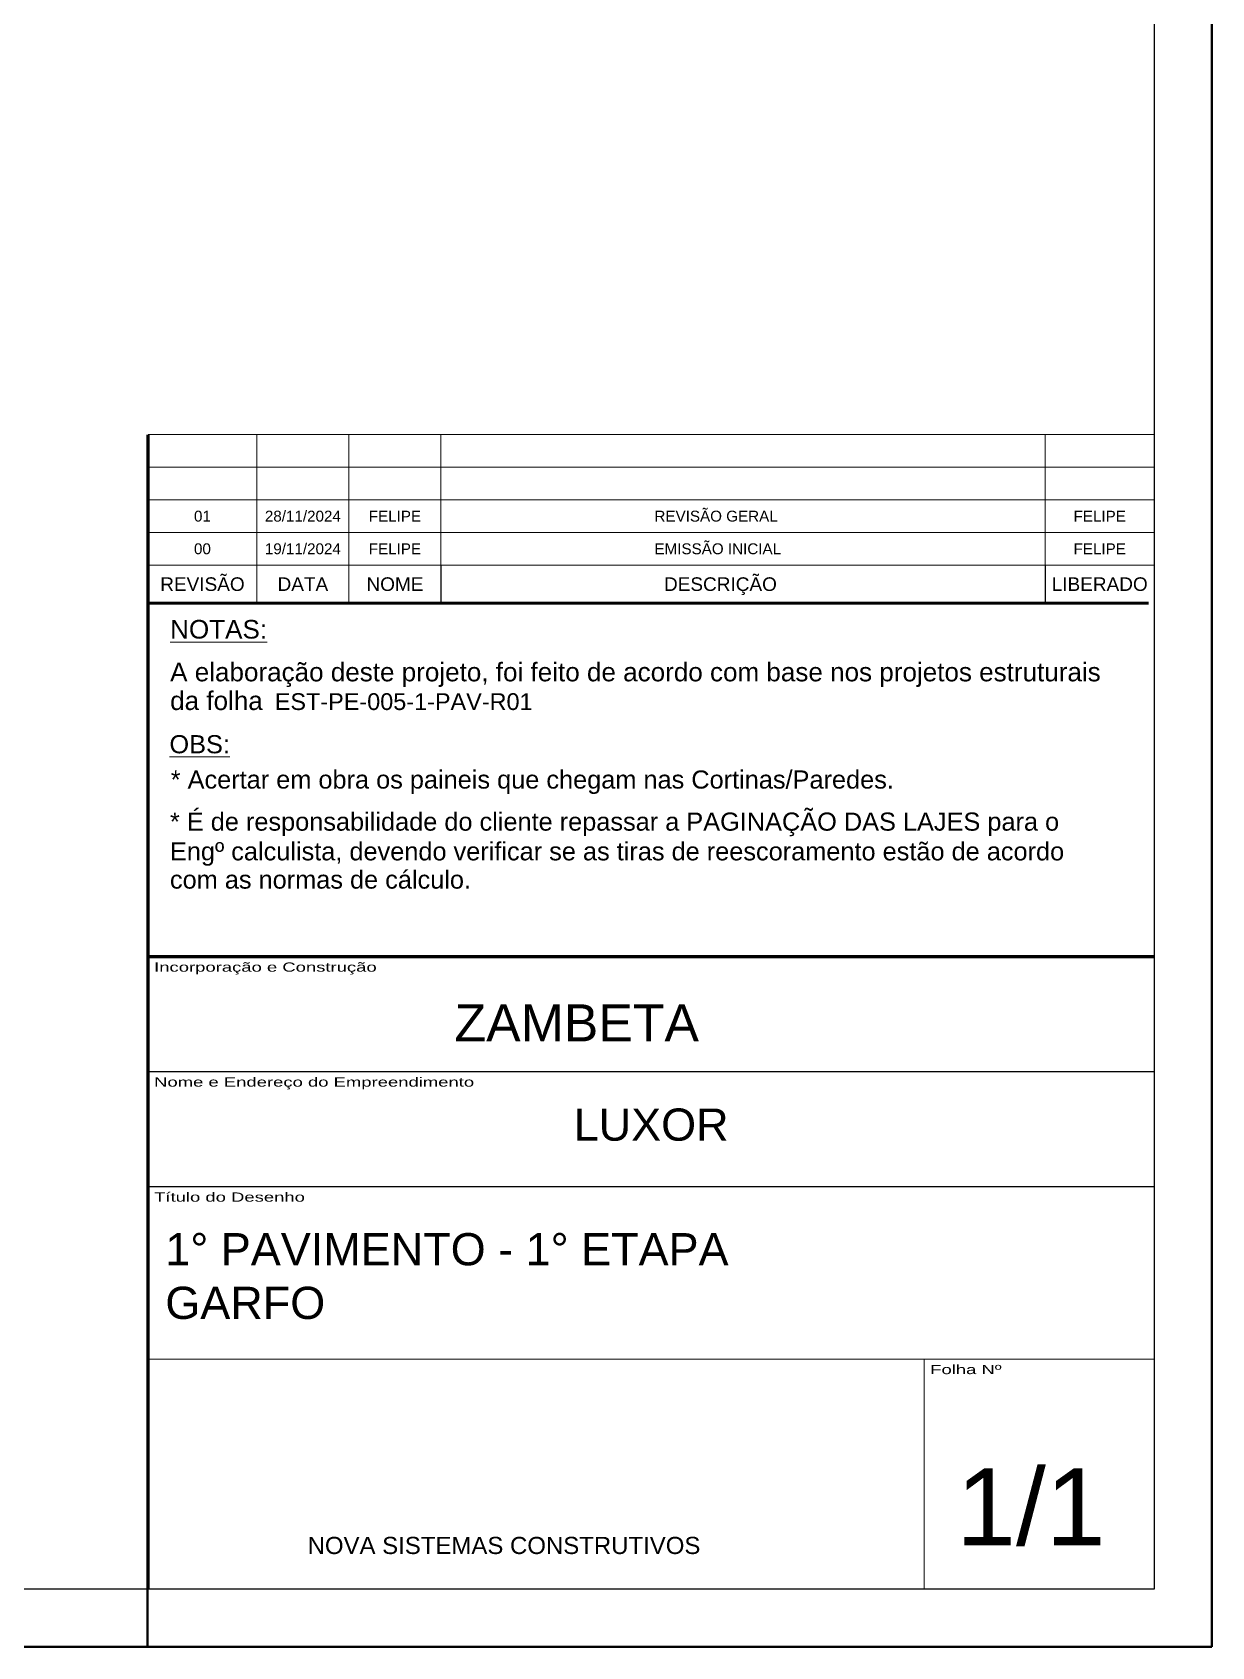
# Model space of a CAD drawing. Extents: x 17311 to 161354, y 153625 to 213544.
# Drawn here: x 22670 to 24320, y 205100 to 207358 of the extents above; entities that cross this region are included whole.
import ezdxf
from ezdxf.enums import TextEntityAlignment as Align

# ---------------------------------------------------------------- set-up
doc = ezdxf.new("R2010")
doc.units = 0
doc.layers.get('0').update_dxf_attribs({"linetype": 'CONTINUOUS'})
for name, color, linetype, lineweight in [('CARIMBO', 7, 'CONTINUOUS', 9), ('FOLHA', 255, 'CONTINUOUS', 40), ('Folhas', 255, 'CONTINUOUS', 9)]:
    doc.layers.add(name, color=color, linetype=linetype, lineweight=lineweight)
doc.styles.add('ARIAL', font='arial.ttf')
doc.styles.add('Tecnologia', font='')
doc.styles.add('VERDANA', font='verdana.ttf', dxfattribs={"oblique": 15})
doc.styles.get('Tecnologia').set_extended_font_data('Forgotten Futurist')

# ---------------------------------------------------------------- blocks, each defined once
blk = doc.blocks.new('Carimbo Laje')
at = {"layer": 'CARIMBO', "color": 30}
for points, const_width in [([(124981.9, 144853.7), (123684.7, 144853.7), (123684.7, 144038.4)], 4.45), ([(123684.7, 144705.5), (124981.9, 144705.5)], 1.48), ([(123684.7, 144557.3), (124981.9, 144557.3)], 1.48), ([(123684.7, 144334.9), (124981.9, 144334.9)], 1.48), ([(124685.4, 144038.4), (124685.4, 144334.9)], 1.48), ([(123684.7, 144038.4), (124981.9, 144038.4)], 1.48)]:
    blk.add_lwpolyline(points, dxfattribs=dict(at, const_width=const_width))
at = {"color": 0, "linetype": 'Continuous', "ltscale": 5, "style": 'ARIAL'}
blk.add_text('NOVA SISTEMAS CONSTRUTIVOS', height=22.118, dxfattribs=at).set_placement((123890.4, 144083.7))
at = {"color": 7, "style": 'ARIAL'}
blk.add_attdef('INCORPORAÇÃO_E_CONTRUÇÃO', text='', height=45.7, dxfattribs=at).set_placement((124364.7, 144777.9), align=Align.MIDDLE_CENTER)
blk.add_attdef('NOME_DA_OBRA', text='', height=41.5, dxfattribs=at).set_placement((124333.3, 144616.6), align=Align.CENTER)
for tag, p in [('PAVIMENTO', (123706.9, 144455.9)), ('TIPO_DE_PROJETO', (123706.9, 144386.8))]:
    blk.add_attdef(tag, p, '', height=41.5, dxfattribs=at)
at = {"color": 7, "style": 'ARIAL', "oblique": 10}
blk.add_attdef('FOLHA_Nº', text='', height=111.2, dxfattribs=at).set_placement((124832.8, 144149.1), align=Align.CENTER)
at = {"layer": 'CARIMBO', "color": 7, "style": 'VERDANA'}
blk.add_attdef('ENDEREÇO', text='', height=14.8, dxfattribs=at).set_placement((124333.3, 144572.1), align=Align.CENTER)
at = {"layer": 'Folhas', "style": 'Tecnologia', "width": 1.5}
for s, p in [('Incorporação e Construção', (123692.5, 144846.3)), ('Nome e Endereço do Empreendimento', (123692.5, 144698.1)), ('Título do Desenho', (123692.5, 144549.8)), ('Folha Nº', (124693.1, 144327.5))]:
    blk.add_text(s, height=11.86, dxfattribs=at).set_placement(p, align=Align.TOP_LEFT)
blk = doc.blocks.new('Revisão Carimbo')
at = {"color": 30}
for p, q in [((0, 155), (925, 155)), ((100, 35), (100, 155)), ((184.66, 35), (184.66, 155)), ((269.32, 35), (269.32, 155)), ((825, 35), (825, 155)), ((0, 125), (925, 125)), ((0, 95), (925, 95)), ((0, 65), (925, 65))]:
    blk.add_line(p, q, dxfattribs=at)
for points, const_width in [([(0, 0), (0, 155)], 3), ([(0, 35), (925, 35)], 1), ([(100, 35), (100, 0)], 1), ([(184.66, 35), (184.66, 0)], 1), ([(269.32, 35), (269.32, 0)], 1), ([(825, 35), (825, 0)], 1), ([(0, 0), (920, 0)], 3)]:
    blk.add_lwpolyline(points, dxfattribs=dict(at, const_width=const_width))
at = {"color": 7, "style": 'ARIAL'}
for s, p in [('REVISÃO', (50, 17.5)), ('DATA', (142.33, 17.5)), ('NOME', (226.99, 17.5)), ('DESCRIÇÃO', (526.27, 17.5)), ('LIBERADO', (875, 17.5))]:
    blk.add_text(s, height=12.5, dxfattribs=at).set_placement(p, align=Align.MIDDLE_CENTER)
at = {"layer": 'CARIMBO', "color": 7, "style": 'ARIAL'}
for tag, p in [('REVISÃO_03', (50, 140)), ('DATA', (142.33, 140)), ('NOME', (226.99, 140)), ('LIBERADO', (875, 140)), ('REVISÃO_02', (50, 110)), ('DATA', (142.33, 110)), ('NOME', (226.99, 110)), ('LIBERADO', (875, 110)), ('REVISÃO_01', (50, 80)), ('DATA', (142.33, 80)), ('NOME', (226.99, 80)), ('LIBERADO', (875, 80)), ('REVISÃO_00', (50, 50)), ('DATA', (142.33, 50)), ('NOME', (226.99, 50)), ('LIBERADO', (875, 50))]:
    blk.add_attdef(tag, text='', height=10, dxfattribs=at).set_placement(p, align=Align.MIDDLE_CENTER)
for p in [(279.32, 140), (279.32, 110), (279.32, 80), (279.32, 50)]:
    blk.add_attdef('DESCRIÇÃO', text='', height=10, dxfattribs=at).set_placement(p, align=Align.MIDDLE_LEFT)

msp = doc.modelspace()

# ---------------------------------------------------------------- linework, layer by layer
at = {"color": 30}
for p, q in [((24239.28, 213463.46), (24239.28, 205180.82)), ((24239.28, 205180.82), (17511.8, 205180.82))]:
    msp.add_line(p, q, dxfattribs=at)
at = {"layer": 'CARIMBO', "color": 30, "const_width": 4.81}
msp.add_lwpolyline([(22831.93, 206065.43), (22831.93, 206559.94)], dxfattribs=at)
at = {"layer": 'FOLHA'}
for p, q in [((24319.75, 213543.93), (24319.75, 205100.34)), ((22831.02, 205180.82), (22831.02, 205100.34)), ((24319.75, 205100.34), (17310.62, 205100.34))]:
    msp.add_line(p, q, dxfattribs=at)

# ---------------------------------------------------------------- block references
at = {"layer": 'CARIMBO', "color": 1}
ref = msp.add_blockref('Revisão Carimbo', (22831.93, 206559.94), dxfattribs=dict(at, xscale=1.521306782336413, yscale=1.521306782336413, zscale=1.521306782336413))
ref.add_attrib('REVISÃO_00', '00', dxfattribs={"color": 1, "height": 15.213, "style": 'ARIAL'}).set_placement((22908, 206636), align=Align.MIDDLE_CENTER)
ref.add_attrib('DATA', '19/11/2024', dxfattribs={"color": 1, "height": 15.213, "style": 'ARIAL'}).set_placement((23048.46, 206636), align=Align.MIDDLE_CENTER)
ref.add_attrib('NOME', 'FELIPE', dxfattribs={"color": 1, "height": 15.213, "style": 'ARIAL'}).set_placement((23177.25, 206636), align=Align.MIDDLE_CENTER)
ref.add_attrib('DESCRIÇÃO', '                                                EMISSÃO INICIAL', dxfattribs={"color": 1, "height": 15.2131, "style": 'ARIAL'}).set_placement((23256.86, 206636), align=Align.MIDDLE_LEFT)
ref.add_attrib('LIBERADO', 'FELIPE', dxfattribs={"color": 1, "height": 15.213, "style": 'ARIAL'}).set_placement((24163.08, 206636), align=Align.MIDDLE_CENTER)
ref.add_attrib('REVISÃO_01', '01', dxfattribs={"height": 15.213, "style": 'ARIAL'}).set_placement((22908, 206681.64), align=Align.MIDDLE_CENTER)
ref.add_attrib('DATA', '28/11/2024', dxfattribs={"height": 15.213, "style": 'ARIAL'}).set_placement((23048.46, 206681.64), align=Align.MIDDLE_CENTER)
ref.add_attrib('NOME', 'FELIPE', dxfattribs={"height": 15.213, "style": 'ARIAL'}).set_placement((23177.25, 206681.64), align=Align.MIDDLE_CENTER)
ref.add_attrib('DESCRIÇÃO', '                                                REVISÃO GERAL', dxfattribs={"height": 15.2131, "style": 'ARIAL'}).set_placement((23256.86, 206681.64), align=Align.MIDDLE_LEFT)
ref.add_attrib('LIBERADO', 'FELIPE', dxfattribs={"height": 15.213, "style": 'ARIAL'}).set_placement((24163.08, 206681.64), align=Align.MIDDLE_CENTER)
at = {"layer": 'CARIMBO', "linetype": 'ByBlock'}
ref = msp.add_blockref('Carimbo Laje', (-111356.95, 48909.67), dxfattribs=dict(at, xscale=1.084927127975552, yscale=1.084927127975552, zscale=1.084927127975552))
ref.add_attrib('FOLHA_Nº', '  1/1', (23879.05, 205242.19), dxfattribs={"layer": '0', "height": 107.504, "style": 'ARIAL'})
ref.add_attrib('TIPO_DE_PROJETO', 'GARFO', (22856.06, 205558.79), dxfattribs={"layer": '0', "height": 45.035, "style": 'ARIAL'})
ref.add_attrib('PAVIMENTO', '1° PAVIMENTO - 1° ETAPA', (22856.06, 205633.82), dxfattribs={"layer": '0', "height": 45.0352, "style": 'ARIAL'})
ref.add_attrib('NOME_DA_OBRA', 'LUXOR', dxfattribs={"layer": '0', "height": 45.035, "style": 'ARIAL'}).set_placement((23535.61, 205808.09), align=Align.CENTER)
ref.add_attrib('INCORPORAÇÃO_E_CONTRUÇÃO', 'ZAMBETA', dxfattribs={"layer": '0', "height": 51.83, "style": 'ARIAL'}).set_placement((23431.55, 205998.82), align=Align.TOP_CENTER)

# ---------------------------------------------------------------- texts
at = {"layer": 'CARIMBO', "style": 'ARIAL'}
for s, height, p in [('%%UNOTAS:', 26.071, (22862.82, 206510.4)), ('A elaboração deste projeto, foi feito de acordo com base nos projetos estruturais', 26.0708, (22862.82, 206450.59)), ('da folha', 26.071, (22862.82, 206410.48)), ('%%UOBS:', 25.347, (22861.84, 206349.97)), ('* Acertar em obra os paineis que chegam nas Cortinas/Paredes.', 25.3466, (22863.63, 206300.59)), ('* É de responsabilidade do cliente repassar a PAGINAÇÃO DAS LAJES para o', 25.3466, (22862.54, 206241.73)), ('Engº calculista, devendo verificar se as tiras de reescoramento estão de acordo', 25.3466, (22862.54, 206200.18)), ('com as normas de cálculo.', 25.3466, (22862.54, 206160.66))]:
    msp.add_text(s, height=height, dxfattribs=at).set_placement(p)
at = {"layer": 'CARIMBO', "color": 1, "style": 'ARIAL'}
msp.add_text('EST-PE-005-1-PAV-R01', height=23.4637, dxfattribs=at).set_placement((23009.14, 206410.48))

doc.saveas('drawing.dxf')
